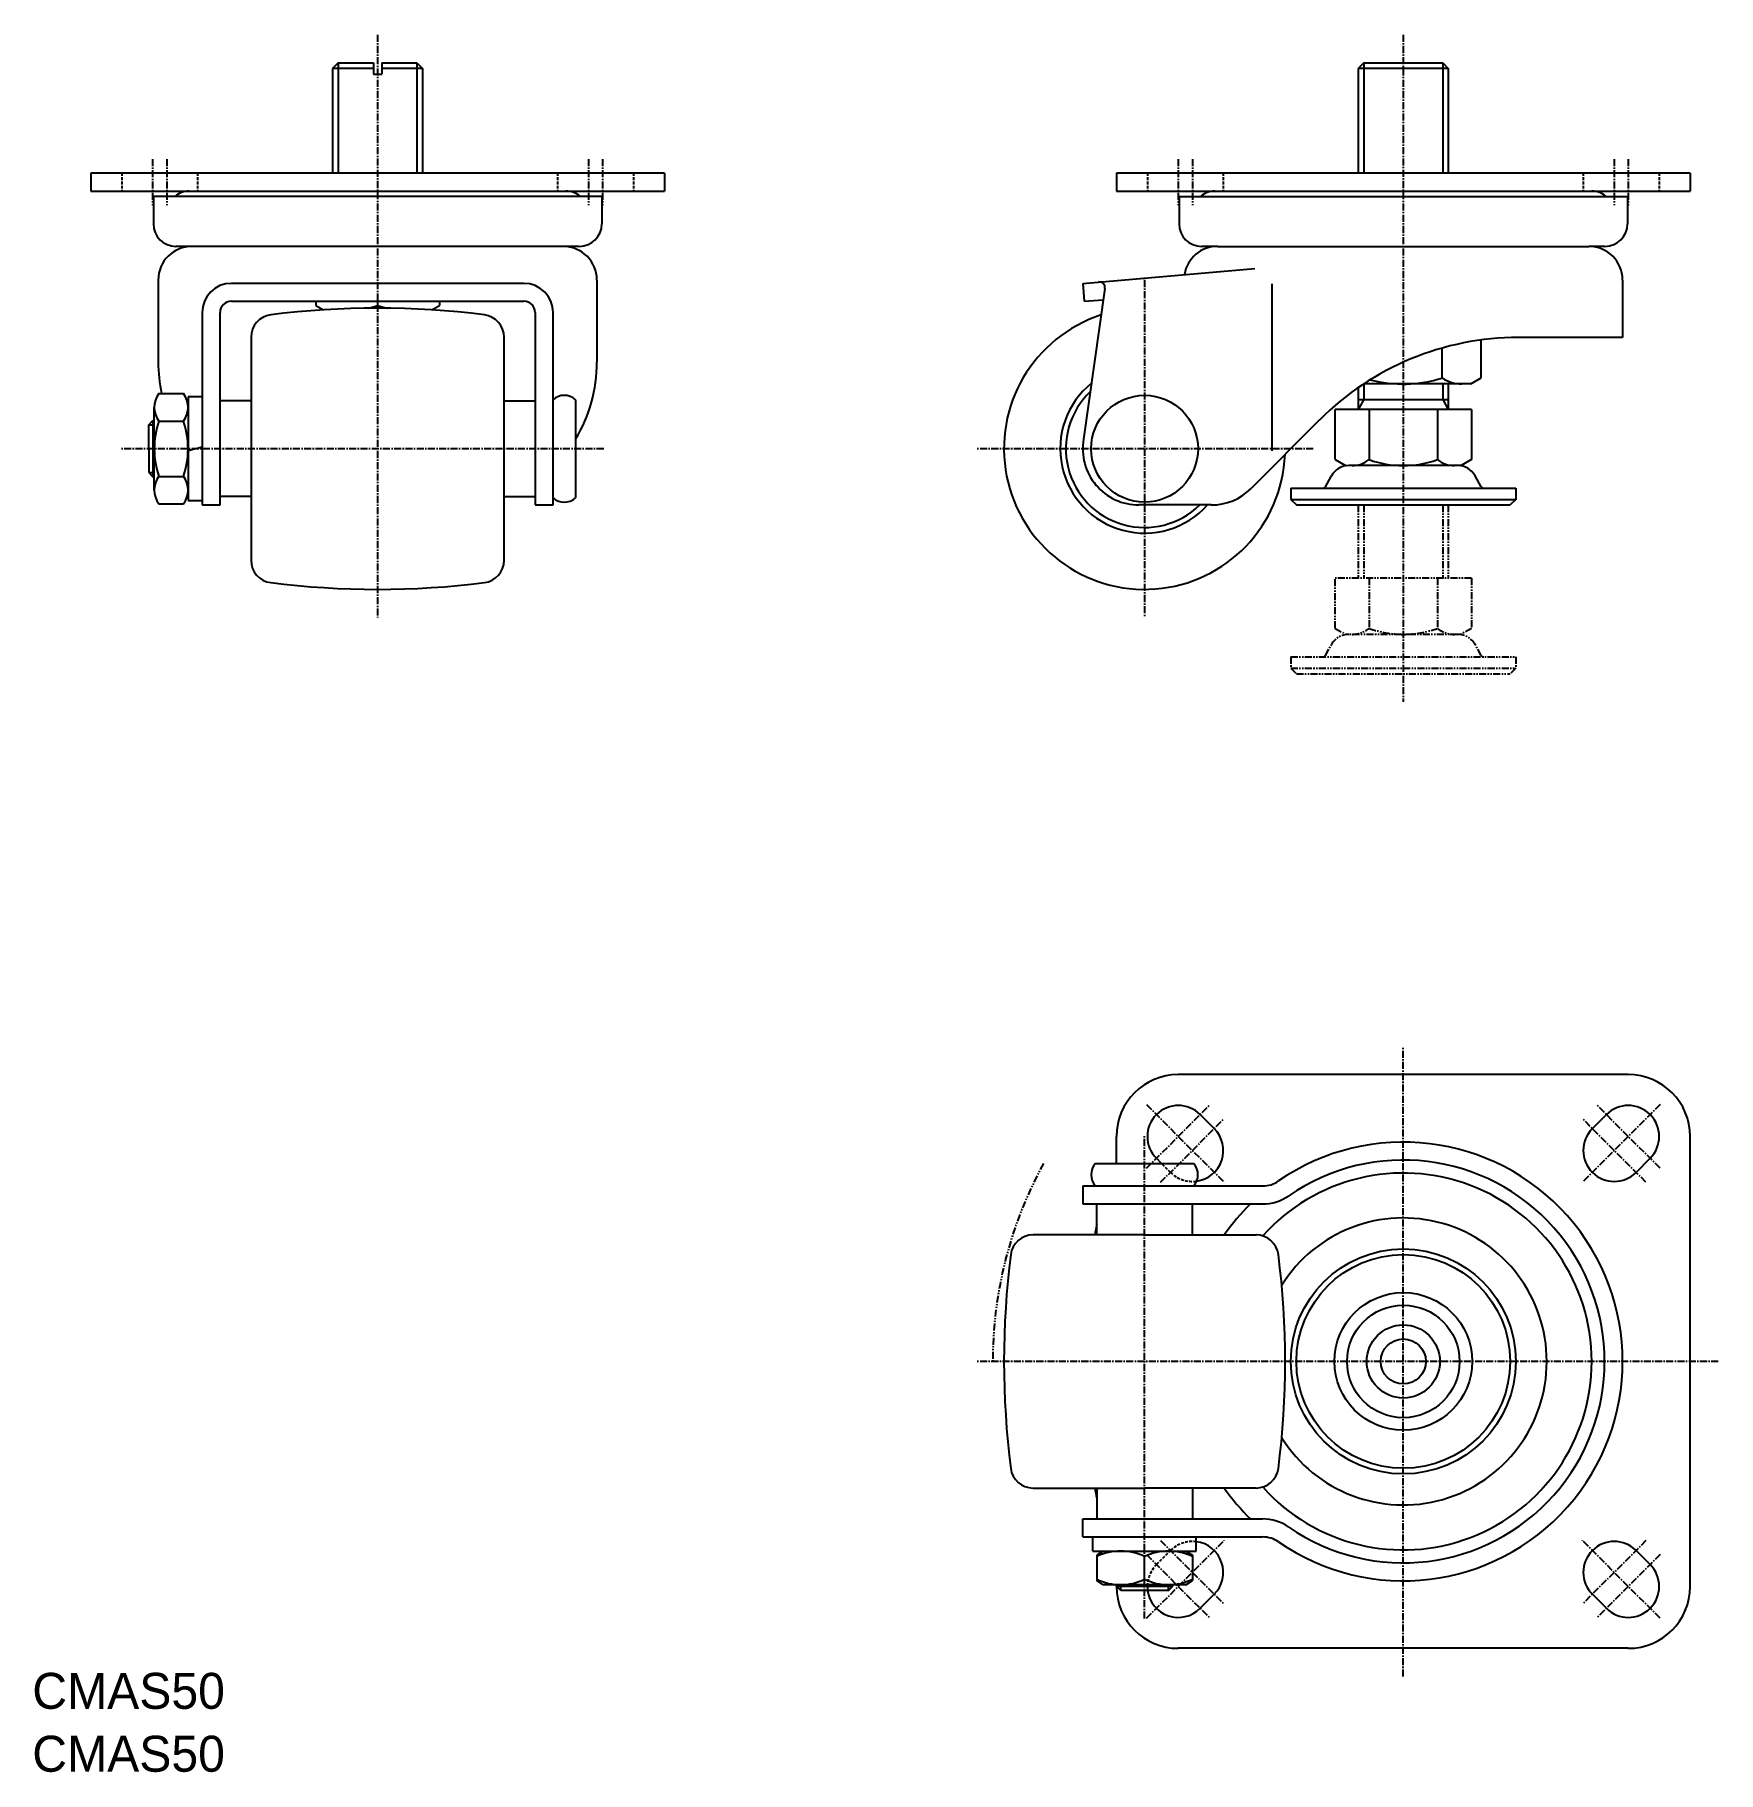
# Model space of a CAD drawing. Extents: x 0 to 300, y 0 to 309.
import ezdxf

# ---------------------------------------------------------------- set-up
doc = ezdxf.new("R2010")
doc.units = 0
for name, pattern in [('CENTER', [2, 1.25, -0.25, 0.25, -0.25]), ('DASHED', [0.75, 0.5, -0.25]), ('PHANTOM', [2.5, 1.25, -0.25, 0.25, -0.25, 0.25, -0.25])]:
    doc.linetypes.add(name, pattern=pattern)
doc.layers.get('0').update_dxf_attribs({"linetype": 'CONTINUOUS'})
doc.layers.add('CENTER', color=1, linetype='CENTER')

msp = doc.modelspace()

# ---------------------------------------------------------------- linework, layer by layer
at = {"color": 7, "linetype": 'CONTINUOUS'}
for p, q in [((54.39, 303.8), (53.39, 302.8)), ((53.39, 302.8), (53.39, 284.2)), ((60.64, 302.8), (53.39, 302.8)), ((54.39, 303.8), (60.64, 303.8)), ((60.64, 303.8), (60.64, 301.8)), ((62.14, 303.8), (68.39, 303.8)), ((62.14, 303.8), (62.14, 301.8)), ((69.39, 302.8), (62.14, 302.8)), ((68.39, 303.8), (69.39, 302.8)), ((69.39, 302.8), (69.39, 284.2)), ((236.76, 303.8), (235.76, 302.8)), ((235.76, 302.8), (235.76, 284.2)), ((251.76, 302.8), (235.76, 302.8)), ((236.76, 303.8), (250.76, 303.8)), ((250.76, 303.8), (251.76, 302.8)), ((251.76, 302.8), (251.76, 284.2)), ((60.64, 301.8), (62.14, 301.8)), ((112.39, 284.2), (10.39, 284.2)), ((10.39, 284.2), (10.39, 281)), ((112.39, 284.2), (112.39, 281)), ((294.76, 284.2), (192.76, 284.2)), ((192.76, 284.2), (192.76, 281)), ((294.76, 284.2), (294.76, 281)), ((10.39, 281), (112.39, 281)), ((101.26, 280.07), (21.53, 280.07)), ((21.53, 280.07), (21.53, 275.18)), ((101.26, 280.07), (101.26, 275.18)), ((192.76, 281), (294.76, 281)), ((203.89, 280.07), (283.62, 280.07)), ((203.89, 280.07), (203.89, 275.18)), ((283.62, 280.07), (283.62, 275.18)), ((97.26, 271.18), (25.53, 271.18)), ((210.76, 271.18), (207.89, 271.18)), ((210.76, 271.18), (276.76, 271.18)), ((277.26, 271.18), (276.76, 271.18)), ((279.62, 271.18), (277.26, 271.18)), ((186.76, 264.6), (217.37, 267.27)), ((22.39, 265.18), (22.39, 250.59)), ((87.39, 264.6), (35.39, 264.6)), ((100.39, 265.18), (100.39, 250.59)), ((186.76, 264.6), (187.04, 261.41)), ((190.71, 263.71), (186.9, 236.88)), ((220.36, 264.54), (220.36, 234.8)), ((282.76, 265.18), (282.76, 254.98)), ((35.39, 261.41), (87.39, 261.41)), ((50.39, 261.41), (50.39, 260.69)), ((50.39, 260.69), (51.78, 259.89)), ((61.39, 261.41), (61.39, 260.69)), ((71.01, 259.89), (72.39, 260.69)), ((72.39, 261.41), (72.39, 260.69)), ((187.04, 261.41), (190.42, 261.7)), ((30.19, 259.4), (30.19, 225.2)), ((33.39, 225.2), (33.39, 259.41)), ((89.39, 259.41), (89.39, 225.2)), ((92.59, 225.2), (92.59, 259.4)), ((38.89, 255.02), (38.89, 215.37)), ((83.89, 215.37), (83.89, 255.02)), ((257.61, 247.78), (257.61, 254.54)), ((282.76, 254.98), (264.25, 254.98)), ((250.69, 247.78), (250.69, 253.1)), ((255.76, 246.71), (257.61, 247.78)), ((22.52, 245.01), (26.87, 245.01)), ((27.69, 244.4), (27.69, 242.56)), ((30.19, 244.4), (27.69, 244.4)), ((235.76, 246.07), (235.76, 242.2)), ((255.76, 246.71), (236.7, 246.71)), ((251.76, 246.71), (251.76, 242.2)), ((21.69, 227.84), (21.69, 242.56)), ((27.69, 242.56), (27.69, 226)), ((38.89, 243.7), (33.39, 243.7)), ((83.89, 243.7), (89.39, 243.7)), ((96.59, 243.92), (96.59, 226.48)), ((255.88, 242.2), (231.63, 242.2)), ((231.63, 233.27), (231.63, 242.2)), ((235.76, 243.93), (251.76, 243.93)), ((237.7, 242.2), (237.7, 233.27)), ((249.82, 242.2), (249.82, 233.27)), ((255.88, 242.2), (255.88, 233.27)), ((20.69, 239.45), (21.44, 240.2)), ((20.69, 235.2), (20.69, 239.45)), ((21.44, 240.2), (21.44, 230.2)), ((21.44, 240.2), (21.69, 240.2)), ((22.52, 240.11), (26.87, 240.11)), ((228.89, 240.33), (216.69, 228.13)), ((20.69, 235.2), (20.69, 230.95)), ((27.69, 234.86), (30.19, 235.53)), ((231.63, 233.27), (233.48, 232.2)), ((254.03, 232.2), (234.05, 232.2)), ((255.88, 233.27), (254.03, 232.2)), ((20.69, 230.95), (21.44, 230.2)), ((21.44, 230.2), (21.69, 230.2)), ((22.52, 230.29), (26.87, 230.29)), ((229.9, 228.45), (231, 230.41)), ((257.61, 228.45), (256.52, 230.41)), ((27.69, 226), (30.19, 226)), ((38.89, 226.7), (33.39, 226.7)), ((83.89, 226.7), (89.39, 226.7)), ((223.76, 228.2), (263.76, 228.2)), ((223.76, 228.2), (223.76, 226.2)), ((223.76, 226.2), (263.76, 226.2)), ((223.76, 226.2), (224.76, 225.2)), ((263.76, 226.2), (262.76, 225.2)), ((263.76, 228.2), (263.76, 226.2)), ((22.52, 225.38), (26.87, 225.38)), ((30.19, 225.2), (33.39, 225.2)), ((89.39, 225.2), (92.59, 225.2)), ((209.62, 225.2), (196.76, 225.2)), ((224.76, 225.2), (262.76, 225.2)), ((283.76, 123.94), (203.76, 123.94)), ((207.65, 116.83), (210.15, 114.33)), ((279.87, 116.83), (277.37, 114.33)), ((192.76, 108.14), (192.76, 112.94)), ((294.76, 32.94), (294.76, 112.94)), ((189.04, 108.14), (206.48, 108.14)), ((200.78, 108.14), (199.87, 109.05)), ((285.15, 106.55), (287.65, 109.05)), ((186.76, 104.14), (218.75, 104.14)), ((186.76, 104.14), (186.76, 100.94)), ((186.76, 100.94), (218.75, 100.94)), ((189.26, 95.44), (189.26, 100.94)), ((206.26, 95.44), (206.26, 100.94)), ((197.76, 95.44), (177.93, 95.44)), ((197.76, 95.44), (217.58, 95.44)), ((177.93, 50.44), (197.76, 50.44)), ((189.26, 50.44), (189.26, 44.94)), ((217.58, 50.44), (197.76, 50.44)), ((206.26, 50.44), (206.26, 44.94)), ((186.76, 44.94), (218.75, 44.94)), ((186.76, 41.74), (186.76, 44.94)), ((186.76, 41.74), (218.75, 41.74)), ((188.56, 39.24), (188.56, 41.74)), ((206.96, 39.24), (206.96, 41.74)), ((188.56, 39.24), (206.96, 39.24)), ((190.4, 39.24), (189.26, 38.48)), ((189.26, 38.48), (189.26, 34)), ((197.76, 34.24), (197.76, 38.24)), ((205.11, 39.24), (206.26, 38.48)), ((206.26, 38.48), (206.26, 34)), ((285.15, 39.33), (287.65, 36.83)), ((190.4, 33.24), (189.26, 34)), ((205.11, 33.24), (206.26, 34)), ((205.11, 33.24), (190.4, 33.24)), ((192.76, 32.94), (192.76, 33.24)), ((192.76, 32.94), (192.76, 33.24)), ((193.51, 32.24), (192.76, 32.99)), ((192.76, 32.99), (202.76, 32.99)), ((202.01, 32.24), (193.51, 32.24)), ((202.01, 32.24), (202.76, 32.99)), ((202.76, 32.99), (202.76, 33.24)), ((207.65, 29.05), (210.15, 31.55)), ((279.87, 29.05), (277.37, 31.55)), ((283.76, 21.94), (203.76, 21.94))]:
    msp.add_line(p, q, dxfattribs=at)
at = {"color": 3, "linetype": 'CONTINUOUS'}
for p, q in [((54.39, 303.8), (54.39, 284.2)), ((68.39, 303.8), (68.39, 284.2)), ((236.76, 303.8), (236.76, 284.2)), ((250.76, 303.8), (250.76, 284.2)), ((236.76, 246.71), (236.76, 243.93)), ((250.76, 246.71), (250.76, 243.93)), ((236.76, 243.93), (235.76, 242.2)), ((250.76, 243.93), (251.76, 242.2)), ((20.69, 239.45), (21.69, 239.45)), ((20.69, 230.95), (21.69, 230.95)), ((193.51, 32.24), (193.51, 33.24)), ((202.01, 32.24), (202.01, 33.24))]:
    msp.add_line(p, q, dxfattribs=at)
at = {"color": 3, "linetype": 'DASHED'}
for p, q in [((15.89, 284.2), (15.89, 281)), ((29.39, 284.2), (29.39, 281)), ((93.39, 284.2), (93.39, 281)), ((106.89, 284.2), (106.89, 281)), ((198.26, 284.2), (198.26, 281)), ((211.76, 284.2), (211.76, 281)), ((275.76, 284.2), (275.76, 281)), ((289.26, 284.2), (289.26, 281)), ((202.37, 106.55), (200.78, 108.14)), ((202.37, 39.33), (199.87, 36.83))]:
    msp.add_line(p, q, dxfattribs=at)
at = {"color": 3, "linetype": 'PHANTOM'}
for p, q in [((235.76, 225.2), (235.76, 212.2)), ((236.76, 225.2), (236.76, 212.2)), ((250.76, 225.2), (250.76, 212.2)), ((251.76, 225.2), (251.76, 212.2)), ((255.88, 212.2), (231.63, 212.2)), ((231.63, 203.27), (231.63, 212.2)), ((237.7, 212.2), (237.7, 203.27)), ((249.82, 212.2), (249.82, 203.27)), ((255.88, 212.2), (255.88, 203.27)), ((231.63, 203.27), (233.48, 202.2)), ((234.05, 202.2), (233.48, 202.2)), ((253.47, 202.2), (234.05, 202.2)), ((254.03, 202.2), (253.47, 202.2)), ((255.88, 203.27), (254.03, 202.2)), ((223.76, 198.2), (263.76, 198.2)), ((223.76, 198.2), (223.76, 196.2)), ((229.9, 198.45), (231, 200.41)), ((257.61, 198.45), (256.52, 200.41)), ((263.76, 198.2), (263.76, 196.2)), ((223.76, 196.2), (263.76, 196.2)), ((223.76, 196.2), (224.76, 195.2)), ((224.76, 195.2), (262.76, 195.2)), ((263.76, 196.2), (262.76, 195.2))]:
    msp.add_line(p, q, dxfattribs=at)
at = {"color": 7, "linetype": 'CONTINUOUS'}
for centre, radius in [((197.76, 235.2), 9.5), ((243.76, 72.94), 20), ((243.76, 72.94), 19), ((243.76, 72.94), 12.24), ((243.76, 72.94), 10), ((243.76, 72.94), 6.5), ((243.76, 72.94), 4)]:
    msp.add_circle(centre, radius, dxfattribs=at)
for centre, radius, start, end in [((27.89, 277.03), 3.97, 90, 130.0532), ((94.89, 277.03), 3.97, 49.9468, 90), ((210.26, 277.03), 3.97, 90, 130.0532), ((277.26, 277.03), 3.97, 49.9468, 90), ((25.53, 275.18), 4, 180, 270), ((97.26, 275.18), 4, 270, 0), ((207.89, 275.18), 4, 180, 270), ((279.62, 275.18), 4, 270, 0), ((28.39, 265.18), 6, 90, 180), ((94.39, 265.18), 6, 0, 90), ((210.76, 265.18), 6, 90, 170.4059), ((276.76, 265.18), 6, 0, 90), ((35.39, 259.4), 5.2, 90, 180), ((87.39, 259.4), 5.2, 0, 90), ((189.72, 263.85), 1, 351.9231, 95), ((35.39, 259.41), 2, 90, 180), ((61.39, 110.2), 150, 82.7203, 97.2797), ((55.89, 275.59), 15.89, 284.1529, 290.2562), ((66.89, 275.59), 15.89, 249.7438, 255.8471), ((87.39, 259.41), 2, 0, 90), ((42.89, 255.02), 4, 97.2797, 180), ((79.89, 255.02), 4, 0, 82.7203), ((197.76, 235.2), 25, 107.9915, 357.6597), ((264.25, 204.98), 50, 90, 135), ((48.92, 250.59), 26.53, 180, 192.1281), ((73.86, 250.59), 26.53, 328.9549, 0), ((243.76, 269.63), 22.93, 255.185, 287.588), ((254.15, 252.84), 6.13, 235.6158, 270), ((25.75, 242.56), 4.06, 142.8118, 217.1882), ((23.63, 242.56), 4.06, 322.8118, 37.1882), ((94.59, 241.74), 2.95, 47.3884, 132.6116), ((197.76, 235.2), 15, 129.0116, 318.1897), ((197.76, 235.2), 14, 133.618, 314.4153), ((36.69, 235.2), 15, 160.9032, 180), ((12.69, 235.2), 15, 0, 19.0968), ((36.69, 235.2), 15, 180, 199.0968), ((12.69, 235.2), 15, 340.9032, 0), ((196.76, 235.2), 10, 170.304, 270), ((234.05, 228.7), 3.5, 90, 150.7224), ((234.66, 237.03), 4.83, 270, 308.823), ((243.76, 249.94), 17.74, 250.0152, 270), ((243.76, 249.94), 17.74, 270, 289.9848), ((252.85, 237.03), 4.83, 231.177, 270), ((253.47, 228.7), 3.5, 29.2776, 90), ((25.75, 227.84), 4.06, 142.8118, 217.1882), ((23.63, 227.84), 4.06, 322.8118, 37.1882), ((94.59, 228.65), 2.95, 227.3884, 312.6116), ((209.62, 235.2), 10, 270, 315), ((229.47, 228.7), 0.5, 270, 330.7224), ((258.05, 228.7), 0.5, 209.2776, 270), ((42.89, 215.37), 4, 180, 262.7203), ((79.89, 215.37), 4, 277.2797, 0), ((61.39, 360.2), 150, 262.7203, 277.2797), ((203.76, 112.94), 11, 90, 180), ((283.76, 112.94), 11, 0, 90), ((203.76, 112.94), 5.5, 45, 225), ((283.76, 112.94), 5.5, 315, 135), ((206.26, 110.44), 5.5, 278.0336, 45), ((281.26, 110.44), 5.5, 135, 315), ((243.76, 72.94), 39, 235.3587, 124.6413), ((191.21, 106.14), 2.95, 137.3884, 222.6116), ((204.3, 106.14), 2.95, 317.3884, 42.6116), ((243.76, 72.94), 35.8, 235.3587, 124.6413), ((218.75, 109.14), 5, 270, 304.6413), ((243.76, 72.94), 33.5, 221.7747, 138.2253), ((218.75, 109.14), 8.2, 270, 304.6413), ((243.76, 72.94), 39, 134.1146, 144.7656), ((306.76, 72.94), 120, 168.2841, 169.1931), ((243.76, 72.94), 25.51, 212.0928, 147.9072), ((177.93, 91.44), 4, 90, 172.7203), ((217.58, 91.44), 4, 7.2797, 90), ((322.76, 72.94), 150, 172.7203, 187.2797), ((72.76, 72.94), 150, 352.7203, 7.2797), ((177.93, 54.44), 4, 187.2797, 270), ((217.58, 54.44), 4, 270, 352.7203), ((306.76, 72.94), 120, 190.8069, 191.7159), ((243.76, 72.94), 39, 215.2344, 225.8854), ((218.75, 36.74), 8.2, 55.3587, 90), ((206.26, 35.44), 5.5, 315, 82.688), ((218.75, 36.74), 5, 55.3587, 90), ((281.26, 35.44), 5.5, 45, 225), ((193.51, 29.71), 9.53, 63.519, 116.481), ((202.01, 29.71), 9.53, 63.5187, 116.4813), ((193.51, 42.77), 9.53, 243.519, 296.481), ((202.01, 42.77), 9.53, 243.5187, 296.4813), ((283.76, 32.94), 5.5, 225, 45), ((203.76, 32.94), 11, 180, 270), ((203.76, 32.94), 5.5, 187.312, 315), ((283.76, 32.94), 11, 270, 0)]:
    msp.add_arc(centre, radius, start, end, dxfattribs=at)
at = {"color": 3, "linetype": 'PHANTOM'}
for centre, radius, start, end in [((234.05, 198.7), 3.5, 90, 150.7224), ((234.66, 207.03), 4.83, 270, 308.823), ((243.76, 219.94), 17.74, 250.0152, 270), ((243.76, 219.94), 17.74, 270, 289.9848), ((252.85, 207.03), 4.83, 231.177, 270), ((253.47, 198.7), 3.5, 29.2776, 90), ((229.47, 198.7), 0.5, 270, 330.7224), ((258.05, 198.7), 0.5, 209.2776, 270), ((243.76, 72.94), 73, 151.1714, 180)]:
    msp.add_arc(centre, radius, start, end, dxfattribs=at)
at = {"color": 3, "linetype": 'DASHED'}
for centre, start, end in [((206.26, 110.44), 225, 278.0336), ((206.26, 35.44), 82.688, 135), ((203.76, 32.94), 135, 187.312)]:
    msp.add_arc(centre, 5.5, start, end, dxfattribs=at)
at = {"layer": 'CENTER', "color": 1, "linetype": 'CENTER'}
for p, q in [((61.39, 308.8), (61.39, 205.2)), ((243.76, 308.8), (243.76, 190.2)), ((21.39, 286.7), (21.39, 278.5)), ((23.89, 286.7), (23.89, 278.5)), ((98.89, 286.7), (98.89, 278.5)), ((101.39, 286.7), (101.39, 278.5)), ((203.76, 286.7), (203.76, 278.5)), ((206.26, 286.7), (206.26, 278.5)), ((281.26, 286.7), (281.26, 278.5)), ((283.76, 286.7), (283.76, 278.5)), ((197.76, 265.2), (197.76, 235.2)), ((101.59, 235.2), (15.69, 235.2)), ((197.76, 235.2), (167.76, 235.2)), ((197.76, 235.2), (197.76, 205.2)), ((227.76, 235.2), (197.76, 235.2)), ((243.76, 16.94), (243.76, 128.94)), ((198.1, 118.6), (211.91, 104.79)), ((198.1, 107.29), (209.41, 118.6)), ((289.41, 118.6), (275.6, 104.79)), ((289.41, 107.29), (278.1, 118.6)), ((200.6, 104.79), (211.91, 116.1)), ((286.91, 104.79), (275.6, 116.1)), ((197.76, 27.24), (197.76, 113.14)), ((299.76, 72.94), (167.76, 72.94)), ((198.1, 27.29), (211.91, 41.1)), ((200.6, 41.1), (211.91, 29.79)), ((289.41, 27.29), (275.6, 41.1)), ((286.91, 41.1), (275.6, 29.79)), ((198.1, 38.6), (209.41, 27.29)), ((289.41, 38.6), (278.1, 27.29))]:
    msp.add_line(p, q, dxfattribs=at)

# ---------------------------------------------------------------- texts
at = {"color": 7, "linetype": 'CONTINUOUS'}
for p in [(0, 11.18), (0, 0)]:
    msp.add_text('CMAS50', height=6.4, dxfattribs=at).set_placement(p)

doc.saveas('drawing.dxf')
